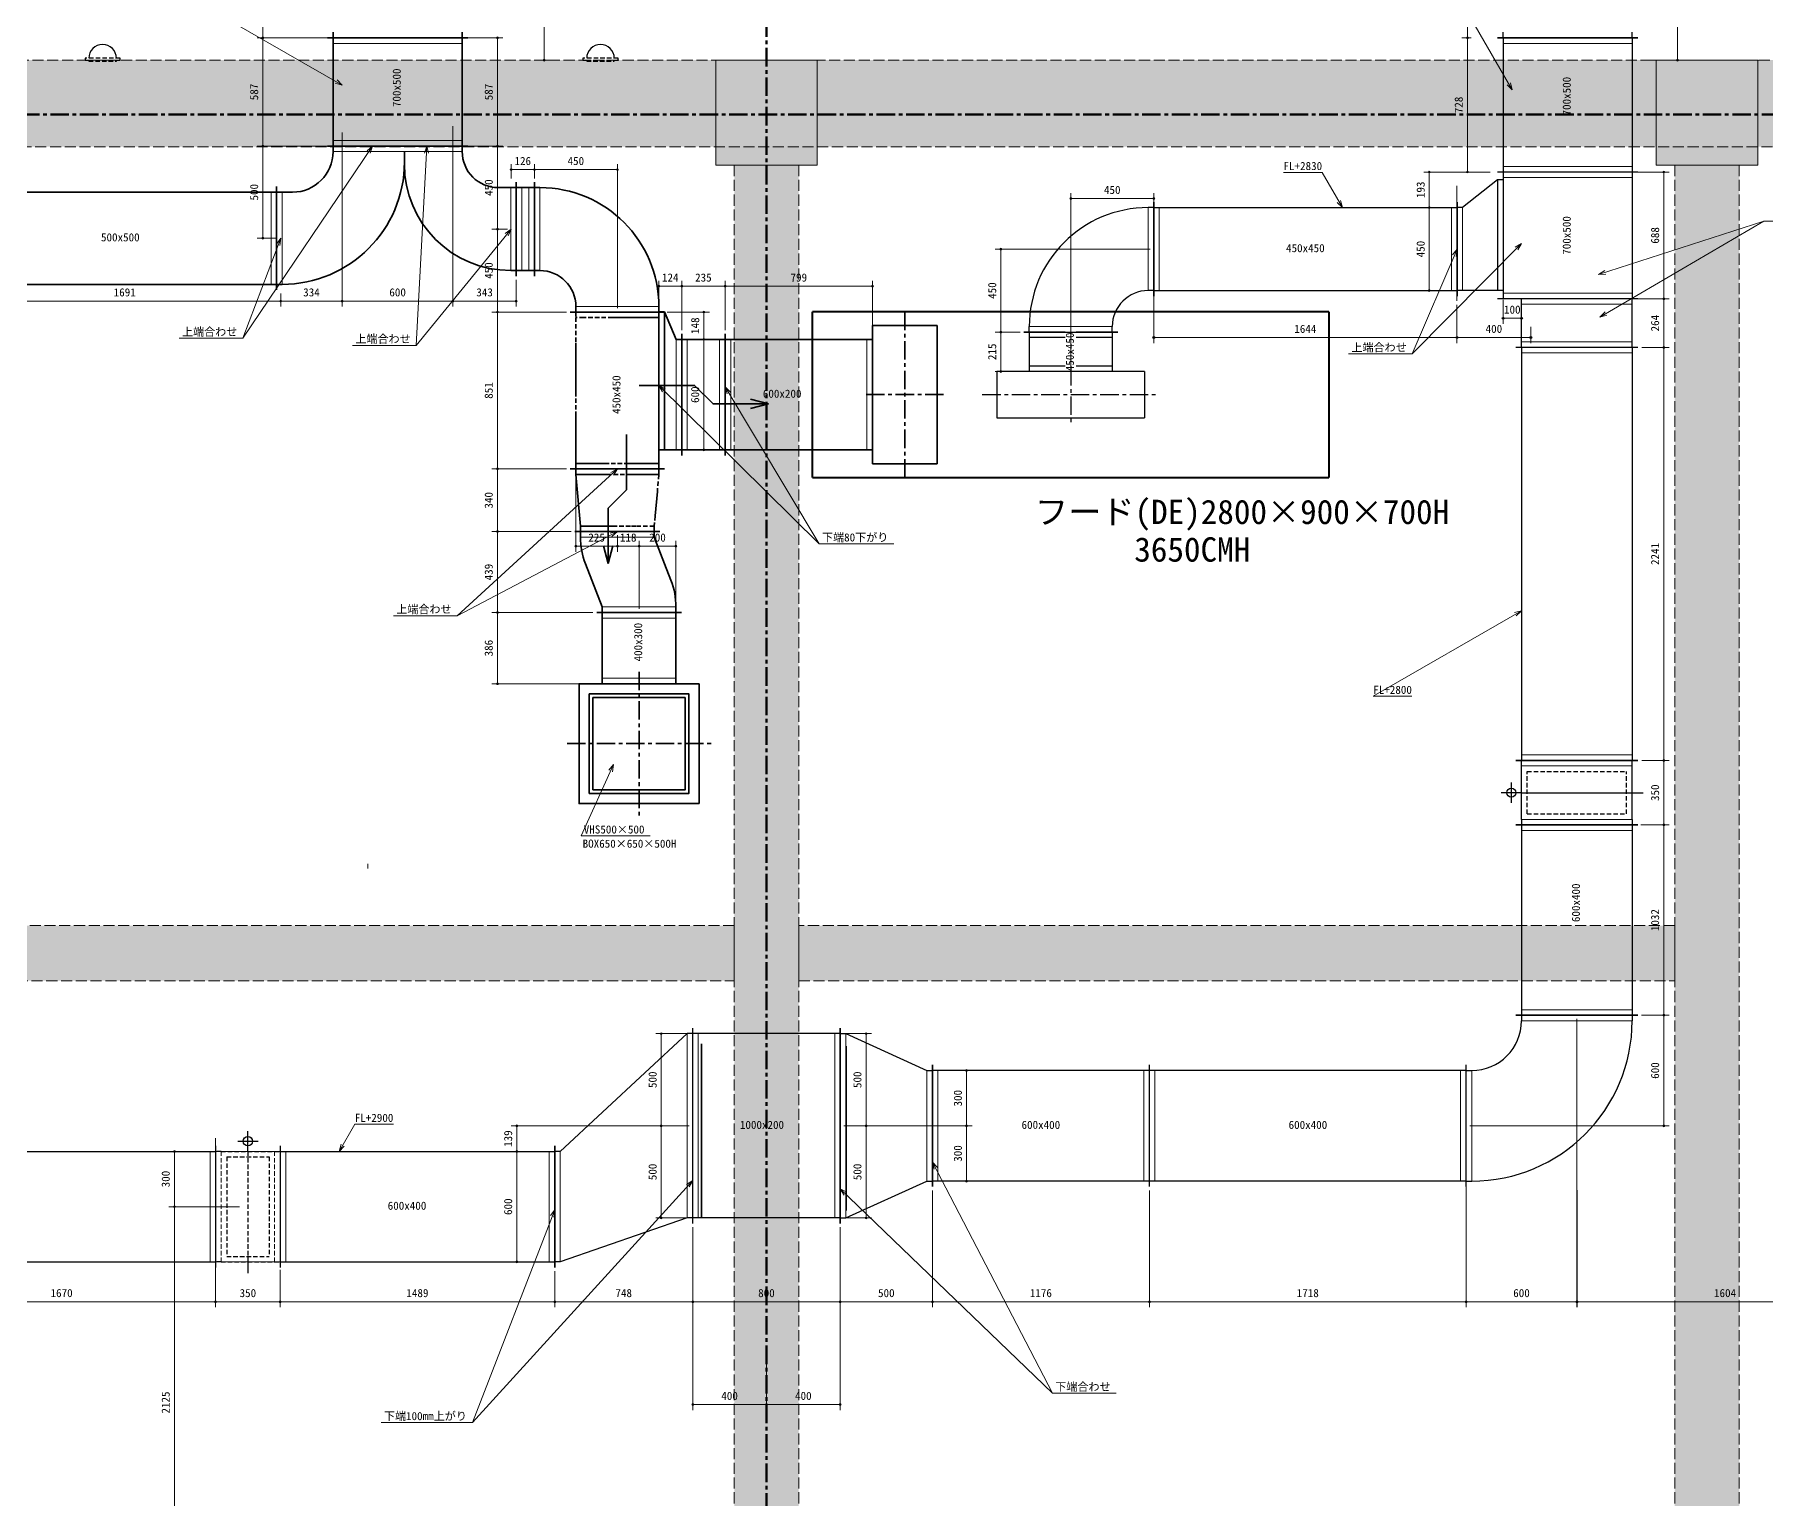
# Model space of a CAD drawing. Units: millimetres at full size, sheet at 1:20. Extents: x -22133 to 21270, y -10253 to 9090.
# Drawn here: x 1901 to 11286, y -3699 to 4242 of the extents above; entities that cross this region are included whole.
import ezdxf
from ezdxf.enums import TextEntityAlignment as Align

# ---------------------------------------------------------------- set-up
doc = ezdxf.new("R2010")
doc.units = ezdxf.units.MM
doc.header["$LTSCALE"] = 20
doc.header["$PDMODE"] = 32
doc.header["$PDSIZE"] = 10
for name, pattern in [('CHAIN1', [8, 5, -1, 1, -1]), ('DASHED1', [1.8, 1.2, -0.6]), ('DASHED3', [4, 3, -1])]:
    doc.linetypes.add(name, pattern=pattern)
for name, color, linetype, lineweight in [('0-1_階なし_梁', 9, 'DASHED3', 15), ('4-0_無題1', 134, 'Continuous', 50), ('4-1_階なし_柱', 9, 'Continuous', 15), ('4-3_間仕切り', 7, 'Continuous', 15), ('4-5_寸法', 2, 'Continuous', 30), ('4-7_ダクト－ＥＡ・角ダクト：排気', 2, 'Continuous', 30), ('4-8_ダクト－ＳＡ・角ダクト：空調（往）', 6, 'Continuous', 35), ('5-0_無題1', 5, 'Continuous', 40), ('5-1_ダクト－ＳＡ・角ダクト：空調（往）', 2, 'Continuous', 30), ('6-0_無題1', 7, 'Continuous', 15), ('6-1_ダクト－ＥＡ・角ダクト：排気', 7, 'Continuous', 15), ('8-0_無題1', 7, 'Continuous', 15)]:
    doc.layers.add(name, color=color, linetype=linetype, lineweight=lineweight)
doc.styles.add('ＭＳ ゴシック', font='')
doc.styles.get('ＭＳ ゴシック').set_extended_font_data('MS Gothic')

# ---------------------------------------------------------------- blocks, each defined once
blk = doc.blocks.new('グループ部品-2')
at = {"layer": '4-5_寸法', "color": 6, "lineweight": 35}
for q in [(4985.24, 1469.63), (5037.01, 1469.63)]:
    blk.add_line((5011.12, 1373.04), q, dxfattribs=at)
blk.add_lwpolyline([(5011.12, 1373.04), (5011.12, 1673.04), (5111.12, 1773.04), (5111.12, 2073.04)], dxfattribs=at)
blk = doc.blocks.new('グループ部品-5')
at = {"layer": '5-0_無題1'}
for p, q in [((6119.7, 1839.25), (6119.7, 2739.25)), ((8919.7, 2739.25), (6119.7, 2739.25)), ((8919.7, 2739.25), (8919.7, 1839.25)), ((6119.7, 1839.25), (8919.7, 1839.25))]:
    blk.add_line(p, q, dxfattribs=at)
blk = doc.blocks.new('グループ部品-65')
at = {"layer": '4-5_寸法', "color": 6, "lineweight": 35}
for q in [(5783.28, 2265.13), (5783.28, 2213.37)]:
    blk.add_line((5879.87, 2239.25), q, dxfattribs=at)
blk.add_lwpolyline([(5879.87, 2239.25), (5579.87, 2239.25), (5479.87, 2339.25), (5179.87, 2339.25)], dxfattribs=at)

msp = doc.modelspace()

# ---------------------------------------------------------------- linework, layer by layer
at = {"layer": '0-1_階なし_梁', "color": 7}
for points in [[(-11855.3, 3634.25), (13069.7, 3634.25), (13069.7, 4104.25), (-11855.3, 4104.25)], [(-11855.3, 3634.25), (13069.7, 3634.25), (13069.7, 4104.25), (-11855.3, 4104.25)], [(5694.7, -3965.75), (6044.7, -3965.75), (6044.7, 3534.25), (5694.7, 3534.25)], [(5694.7, -3965.75), (6044.7, -3965.75), (6044.7, 3534.25), (5694.7, 3534.25)], [(10794.7, -3965.75), (11144.7, -3965.75), (11144.7, 3534.25), (10794.7, 3534.25)], [(10794.7, -3965.75), (11144.7, -3965.75), (11144.7, 3534.25), (10794.7, 3534.25)], [(44.7, -890.75), (5694.7, -890.75), (5694.7, -590.75), (44.7, -590.75)], [(44.7, -890.75), (5694.7, -890.75), (5694.7, -590.75), (44.7, -590.75)], [(6044.7, -890.75), (10794.7, -890.75), (10794.7, -590.75), (6044.7, -590.75)], [(6044.7, -890.75), (10794.7, -890.75), (10794.7, -590.75), (6044.7, -590.75)]]:
    msp.add_lwpolyline(points, close=True, dxfattribs=at)
at = {"layer": '0-1_階なし_梁'}
for points in [[(-11855.3, 4104.25), (13069.7, 3634.25), (13069.7, 4104.25)], [(-11855.3, 4104.25), (-11855.3, 3634.25), (13069.7, 3634.25)], [(5694.7, 3534.25), (6044.7, -3965.75), (6044.7, 3534.25)], [(5694.7, 3534.25), (5694.7, -3965.75), (6044.7, -3965.75)], [(10794.7, 3534.25), (11144.7, -3965.75), (11144.7, 3534.25)], [(10794.7, 3534.25), (10794.7, -3965.75), (11144.7, -3965.75)], [(44.7, -590.75), (5694.7, -890.75), (5694.7, -590.75)], [(44.7, -590.75), (44.7, -890.75), (5694.7, -890.75)], [(6044.7, -590.75), (10794.7, -890.75), (10794.7, -590.75)], [(6044.7, -590.75), (6044.7, -890.75), (10794.7, -890.75)]]:
    msp.add_solid(points, dxfattribs=at)
at = {"layer": '4-0_無題1', "linetype": 'CHAIN1'}
for p, q in [((5869.7, 8490.14), (5869.7, -10252.91)), ((-21532.86, 3809.25), (21269.7, 3809.25))]:
    msp.add_line(p, q, dxfattribs=at)
at = {"layer": '4-1_階なし_柱', "color": 7}
for points in [[(5594.7, 3534.25), (6144.7, 3534.25), (6144.7, 4104.25), (5594.7, 4104.25)], [(5594.7, 3534.25), (6144.7, 3534.25), (6144.7, 4104.25), (5594.7, 4104.25)], [(10694.7, 3534.25), (11244.7, 3534.25), (11244.7, 4104.25), (10694.7, 4104.25)], [(10694.7, 3534.25), (11244.7, 3534.25), (11244.7, 4104.25), (10694.7, 4104.25)]]:
    msp.add_lwpolyline(points, close=True, dxfattribs=at)
at = {"layer": '4-1_階なし_柱'}
for points in [[(5594.7, 4104.25), (6144.7, 3534.25), (6144.7, 4104.25)], [(5594.7, 4104.25), (5594.7, 3534.25), (6144.7, 3534.25)], [(10694.7, 4104.25), (11244.7, 3534.25), (11244.7, 4104.25)], [(10694.7, 4104.25), (10694.7, 3534.25), (11244.7, 3534.25)]]:
    msp.add_solid(points, dxfattribs=at)
at = {"layer": '4-3_間仕切り'}
msp.add_line((3708.2, -256.25), (3708.2, -282.25), dxfattribs=at)
at = {"layer": '4-5_寸法', "linetype": 'DASHED1'}
for p, q in [((2194.65, 4104.25), (2344.65, 4104.25)), ((4894.7, 4104.25), (5044.7, 4104.25))]:
    msp.add_line(p, q, dxfattribs=at)
at = {"layer": '4-5_寸法', "color": 6, "lineweight": 35}
for p, q in [((5516.65, -2178.4), (5516.65, -1233.37)), ((6302.04, -2136.89), (6302.04, -1246.14))]:
    msp.add_line(p, q, dxfattribs=at)
at = {"layer": '4-5_寸法', "linetype": 'DASHED1'}
for points in [[(2364.65, 4114.25), (2174.65, 4114.25), (2174.65, 4104.25), (2194.65, 4104.25), (2194.65, 4099.25), (2344.65, 4099.25), (2344.65, 4104.25), (2364.65, 4104.25)], [(5064.7, 4114.25), (4874.7, 4114.25), (4874.7, 4104.25), (4894.7, 4104.25), (4894.7, 4099.25), (5044.7, 4099.25), (5044.7, 4104.25), (5064.7, 4104.25)]]:
    msp.add_lwpolyline(points, close=True, dxfattribs=at)
at = {"layer": '4-5_寸法'}
for centre in [(2269.65, 4114.25), (4969.7, 4114.25)]:
    msp.add_arc(centre, 75, 0, 180, dxfattribs=at)
at = {"layer": '4-7_ダクト－ＥＡ・角ダクト：排気', "color": 7, "lineweight": 15}
for p, q in [((9914.07, 3942.39), (9519.8, 4625.28)), ((3569.7, 3968.06), (2720.84, 4458.15)), ((4219.7, 4194.98), (3519.7, 4194.98)), ((10564.07, 4195.01), (9864.07, 4195.01)), ((3569.7, 3968.06), (3531.06, 3978.41)), ((3569.7, 3968.06), (3541.41, 3996.34)), ((9914.07, 3942.39), (9885.79, 3970.68)), ((9914.07, 3942.39), (9903.72, 3981.03)), ((4219.7, 3667.53), (3519.7, 3667.53)), ((4219.7, 3607.53), (3519.7, 3607.53)), ((8673.32, 3494.49), (8883.32, 3494.49)), ((8993.34, 3303.93), (8883.32, 3494.49)), ((10564.07, 3527.01), (9864.07, 3527.01)), ((3183.07, 2887.53), (3183.07, 3387.53)), ((3243.07, 3387.53), (3243.07, 2887.53)), ((4483.07, 3412.53), (4483.07, 2962.53)), ((4543.07, 3412.53), (4543.07, 2962.53)), ((4581.12, 3412.53), (4581.12, 2962.53)), ((4641.12, 2962.53), (4641.12, 3412.53)), ((9614.07, 3421.27), (9614.07, 2797.28)), ((10564.07, 3467.01), (9864.07, 3467.01)), ((7939.7, 3303.93), (7939.7, 2853.93)), ((7999.7, 3303.93), (7999.7, 2853.93)), ((8993.34, 3303.93), (8965.06, 3332.22)), ((8993.34, 3303.93), (8982.99, 3342.57)), ((9584.51, 3303.93), (9584.51, 2853.93)), ((9644.51, 3303.93), (9644.51, 2853.93)), ((10564.07, 2839.35), (9864.07, 2839.35)), ((5286.12, 2767.53), (4836.12, 2767.53)), ((7969.7, 2803.93), (7969.7, 2569.18)), ((9614.07, 2777.28), (9614.07, 2569.18)), ((9864.07, 2804.35), (9864.07, 2673.44)), ((10563.96, 2779.35), (9963.96, 2779.35)), ((9964.07, 2743.6), (9964.07, 2673.44)), ((7294.7, 2658.93), (7744.7, 2658.93)), ((9864.07, 2703.44), (9964.07, 2703.44)), ((10014.56, 2657.3), (10014.56, 2569.18)), ((5380.09, 2589.25), (5380.09, 1989.25)), ((5440.09, 2589.25), (5440.09, 1989.25)), ((5615.55, 2589.25), (5615.55, 1989.25)), ((5675.55, 2589.25), (5675.55, 1989.25)), ((6414.7, 2589.25), (6414.7, 1989.25)), ((9614.07, 2599.18), (7969.7, 2599.18)), ((10014.56, 2599.18), (9614.07, 2599.18)), ((10563.96, 2575.24), (9963.96, 2575.24)), ((10563.96, 2515.24), (9963.96, 2515.24)), ((5261.12, 1516.15), (4861.12, 1516.15)), ((5378.95, 1137.46), (4978.95, 1137.46)), ((5378.95, 1077.46), (4978.95, 1077.46)), ((9963.96, 1117.01), (9159.96, 652.82)), ((9963.96, 1117.01), (9925.32, 1106.66)), ((9963.96, 1117.01), (9935.68, 1088.72)), ((5378.95, 751), (4978.95, 751)), ((9159.96, 652.82), (9369.96, 652.82)), ((10563.96, 334.71), (9963.96, 334.71)), ((9963.96, 274.71), (10563.96, 274.71)), ((9963.96, -15.29), (10563.96, -15.29)), ((10563.96, -75.29), (9963.96, -75.29)), ((10563.96, -1047.49), (9963.96, -1047.49)), ((9963.96, -1107.49), (10563.96, -1107.49)), ((5439.7, -2177.49), (5439.7, -1177.49)), ((5499.7, -2177.49), (5499.7, -1177.49)), ((6239.7, -2177.49), (6239.7, -1177.49)), ((6299.7, -1177.49), (6299.7, -2177.49)), ((6739.7, -1377.49), (6739.7, -1977.49)), ((6799.7, -1977.49), (6799.7, -1377.49)), ((7915.94, -1977.49), (7915.94, -1377.49)), ((7975.94, -1977.49), (7975.94, -1377.49)), ((9633.96, -1977.49), (9633.96, -1377.49)), ((9693.96, -1977.49), (9693.96, -1377.49)), ((2882.69, -1744.67), (2882.69, -2487.36)), ((4751.66, -2416.1), (4751.66, -1816.1))]:
    msp.add_line(p, q, dxfattribs=at)
at = {"layer": '4-7_ダクト－ＥＡ・角ダクト：排気', "color": 6, "lineweight": 35}
for p, q in [((3519.7, 4224.98), (3519.7, 4254.98)), ((3519.7, 4224.98), (3519.7, 4194.98)), ((4219.7, 4224.98), (4219.7, 4254.98)), ((4219.7, 4224.98), (4219.7, 4194.98)), ((4219.7, 4224.98), (4249.7, 4224.98)), ((3519.7, 4194.98), (3519.7, 3667.53)), ((4219.7, 4194.98), (4219.7, 3667.53)), ((3519.7, 3667.53), (3519.7, 3637.53)), ((4219.7, 3667.53), (4219.7, 3637.53)), ((3519.7, 3637.53), (3489.7, 3637.53)), ((3519.7, 3637.53), (3519.7, 3607.53)), ((3906.44, 3607.53), (3906.44, 3539.16)), ((4219.7, 3637.53), (4219.7, 3607.53)), ((3183.07, 3387.53), (1574.51, 3387.53)), ((3213.07, 3387.53), (3183.07, 3387.53)), ((3213.07, 3387.53), (3243.07, 3387.53)), ((3243.07, 3387.53), (3299.7, 3387.53)), ((4483.07, 3412.53), (4414.7, 3412.53)), ((4513.07, 3412.53), (4483.07, 3412.53)), ((4513.07, 3412.53), (4543.07, 3412.53)), ((4543.07, 3412.53), (4581.12, 3412.53)), ((4581.12, 3412.53), (4611.12, 3412.53)), ((4611.12, 3412.53), (4641.12, 3412.53)), ((4513.07, 2962.53), (4483.07, 2962.53)), ((4513.07, 2962.53), (4543.07, 2962.53)), ((4543.07, 2962.53), (4581.12, 2962.53)), ((4581.12, 2962.53), (4611.12, 2962.53)), ((4611.12, 2962.53), (4611.12, 2932.53)), ((4611.12, 2962.53), (4641.12, 2962.53)), ((3183.07, 2887.53), (1574.51, 2887.53)), ((3213.07, 2887.53), (3183.07, 2887.53)), ((3213.07, 2887.53), (3243.07, 2887.53)), ((4836.12, 2737.53), (4836.12, 2767.53)), ((5286.12, 2737.53), (5286.12, 2767.53)), ((5286.12, 2739.25), (5316.12, 2739.25)), ((5286.12, 2737.53), (5286.12, 2707.53)), ((5316.12, 2739.25), (5316.12, 1989.25)), ((5286.12, 2707.53), (5059.7, 2707.53)), ((5286.12, 2707.53), (5286.12, 1916.05)), ((6794.7, 2664.25), (6794.7, 1914.25)), ((4836.12, 2569.76), (4836.12, 2303.95)), ((5410.09, 2589.25), (5440.09, 2589.25)), ((5440.09, 2589.25), (5615.55, 2589.25)), ((5615.55, 2589.25), (5645.55, 2589.25)), ((5645.55, 2589.25), (5675.55, 2589.25)), ((5675.55, 2589.25), (6414.7, 2589.25)), ((6414.7, 2589.25), (6444.7, 2589.25)), ((4836.12, 2197.95), (4836.12, 1916.05)), ((5286.12, 1989.25), (5316.12, 1989.25)), ((5316.12, 1989.25), (5380.09, 1989.25)), ((5380.09, 1989.25), (5410.09, 1989.25)), ((5410.09, 1989.25), (5440.09, 1989.25)), ((5440.09, 1989.25), (5615.55, 1989.25)), ((5615.55, 1989.25), (5645.55, 1989.25)), ((5645.55, 1989.25), (5675.55, 1989.25)), ((5675.55, 1989.25), (6414.7, 1989.25)), ((6414.7, 1989.25), (6444.7, 1989.25)), ((6444.7, 1989.25), (6444.7, 1959.25)), ((5016.7, 1916.05), (4836.12, 1916.05)), ((4836.12, 1916.05), (4836.12, 1886.05)), ((4836.12, 1886.05), (4836.12, 1856.05)), ((5286.12, 1916.05), (5122.7, 1916.05)), ((5286.12, 1916.05), (5286.12, 1886.05)), ((5286.12, 1886.05), (5286.12, 1856.05)), ((5013.2, 1856.05), (4836.12, 1856.05)), ((4836.12, 1856.05), (4861.12, 1576.15)), ((5286.12, 1856.05), (5136.7, 1856.05)), ((5286.12, 1856.05), (5285.96, 1854.25)), ((5277.92, 1764.25), (5266.02, 1630.97)), ((4861.12, 1546.15), (4831.12, 1546.15)), ((4861.12, 1576.15), (4861.12, 1546.15)), ((5031.56, 1576.15), (4861.12, 1576.15)), ((4861.12, 1546.15), (4861.12, 1516.15)), ((5052.67, 1546.15), (4861.12, 1546.15)), ((5261.12, 1546.15), (5261.12, 1516.15)), ((5351.89, 1282.07), (5261.12, 1516.15)), ((4888.18, 1371.54), (4978.95, 1137.46)), ((4978.95, 1107.46), (4978.95, 1137.46)), ((5378.95, 1107.46), (5378.95, 1137.46)), ((4978.95, 1107.46), (4978.95, 1077.46)), ((4978.95, 1077.46), (4978.95, 751)), ((5378.95, 1107.46), (5378.95, 1077.46)), ((5378.95, 1077.46), (5378.95, 751)), ((4978.95, 751), (4978.95, 721)), ((5378.95, 751), (5378.95, 721)), ((4978.95, 721), (4948.95, 721))]:
    msp.add_line(p, q, dxfattribs=at)
at = {"layer": '4-7_ダクト－ＥＡ・角ダクト：排気'}
for p, q in [((9864.07, 4225.01), (9864.07, 4255.01)), ((9864.07, 4225.01), (9864.07, 4195.01)), ((10564.07, 4225.01), (10564.07, 4255.01)), ((10564.07, 4225.01), (10594.07, 4225.01)), ((10564.07, 4225.01), (10564.07, 4195.01)), ((9864.07, 4195.01), (9864.07, 3527.01)), ((10564.07, 4195.01), (10564.07, 3527.01)), ((9864.07, 3497.01), (9834.07, 3497.01)), ((9864.07, 3527.01), (9864.07, 3497.01)), ((9864.07, 3497.01), (9864.07, 3467.01)), ((10564.07, 3527.01), (10564.07, 3497.01)), ((10564.07, 3497.01), (10564.07, 3467.01)), ((9864.07, 3453.93), (9834.07, 3453.93)), ((9834.07, 3453.93), (9834.07, 2853.93)), ((9864.07, 3467.01), (9864.07, 2839.35)), ((10564.07, 3467.01), (10564.07, 2839.35)), ((7969.7, 3303.93), (7939.7, 3303.93)), ((7969.7, 3303.93), (7999.7, 3303.93)), ((7999.7, 3303.93), (9584.51, 3303.93)), ((9584.51, 3303.93), (9614.51, 3303.93)), ((9614.51, 3333.93), (9614.51, 3313.93)), ((7969.7, 2853.93), (7939.7, 2853.93)), ((7969.7, 2853.93), (7999.7, 2853.93)), ((7999.7, 2853.93), (9584.51, 2853.93)), ((9584.51, 2853.93), (9614.51, 2853.93)), ((9614.51, 2853.93), (9614.51, 2823.93)), ((9614.51, 2843.93), (9614.51, 2823.93)), ((9864.07, 2853.93), (9834.07, 2853.93)), ((9864.07, 2839.35), (9864.07, 2809.35)), ((10564.07, 2839.35), (10564.07, 2809.35)), ((9963.96, 2779.35), (9963.96, 2799.35)), ((9963.96, 2575.24), (9963.96, 2779.35)), ((10563.96, 2779.35), (10563.96, 2799.35)), ((10563.96, 2575.24), (10563.96, 2779.35)), ((10593.96, 2809.35), (10574.07, 2809.35)), ((7294.7, 2628.93), (7294.7, 2658.93)), ((7294.7, 2628.93), (7294.7, 2598.93)), ((7744.7, 2628.93), (7744.7, 2658.93)), ((7744.7, 2628.93), (7744.7, 2598.93)), ((7489.7, 2598.93), (7294.7, 2598.93)), ((7294.7, 2598.93), (7294.7, 2444.25)), ((7744.7, 2598.93), (7549.7, 2598.93)), ((7744.7, 2598.93), (7744.7, 2444.25)), ((9963.96, 2545.24), (9963.96, 2575.24)), ((9963.96, 2545.24), (9963.96, 2515.24)), ((10563.96, 2545.24), (10563.96, 2575.24)), ((10563.96, 2545.24), (10563.96, 2515.24)), ((7489.7, 2444.25), (7294.7, 2444.25)), ((7294.7, 2444.25), (7294.7, 2414.25)), ((7744.7, 2444.25), (7549.7, 2444.25)), ((7744.7, 2444.25), (7744.7, 2414.25)), ((9963.96, 2515.24), (9963.96, 334.71)), ((10563.96, 2515.24), (10563.96, 334.71)), ((7294.7, 2414.25), (7264.7, 2414.25)), ((7744.7, 2414.25), (7294.7, 2414.25)), ((7489.7, 2414.25), (7294.7, 2414.25)), ((7919.7, 2414.25), (7919.7, 2164.25)), ((9963.96, 304.71), (9933.96, 304.71)), ((9933.96, 304.71), (10593.96, 304.71)), ((9963.96, 334.71), (9963.96, 304.71)), ((9963.96, 274.71), (9963.96, 304.71)), ((10563.96, 334.71), (10563.96, 304.71)), ((10563.96, 274.71), (10563.96, 304.71)), ((9963.96, -15.29), (9963.96, 274.71)), ((10563.96, -15.29), (10563.96, 274.71)), ((9908.96, 129.71), (9853.96, 129.71)), ((9908.96, 74.71), (9908.96, 184.71)), ((9963.96, 129.71), (10563.96, 129.71)), ((10563.96, 129.71), (10623.96, 129.71)), ((9933.96, -45.29), (10593.96, -45.29)), ((9963.96, -15.29), (9963.96, -45.29)), ((9963.96, -45.29), (9963.96, -75.29)), ((9963.96, -75.29), (9963.96, -1047.49)), ((10563.96, -15.29), (10563.96, -45.29)), ((10563.96, -45.29), (10563.96, -75.29)), ((10563.96, -75.29), (10563.96, -1047.49)), ((9963.96, -1077.49), (9933.96, -1077.49)), ((9963.96, -1047.49), (9963.96, -1077.49)), ((9963.96, -1077.49), (9963.96, -1107.49)), ((10563.96, -1047.49), (10563.96, -1077.49)), ((10563.96, -1077.49), (10563.96, -1107.49)), ((5439.7, -1177.49), (4751.66, -1816.1)), ((5469.7, -1177.49), (5439.7, -1177.49)), ((5469.7, -1177.49), (5469.7, -1147.49)), ((5499.7, -1177.49), (5469.7, -1177.49)), ((6239.7, -1177.49), (5499.7, -1177.49)), ((6269.7, -1177.49), (6239.7, -1177.49)), ((6269.7, -1177.49), (6299.7, -1177.49)), ((6299.7, -1177.49), (6739.7, -1377.49)), ((6739.7, -1377.49), (6769.7, -1377.49)), ((6769.7, -1377.49), (6769.7, -1347.49)), ((6799.7, -1377.49), (6769.7, -1377.49)), ((7915.94, -1377.49), (6799.7, -1377.49)), ((7945.94, -1377.49), (7915.94, -1377.49)), ((7945.94, -1377.49), (7945.94, -1347.49)), ((7975.94, -1377.49), (7945.94, -1377.49)), ((9633.96, -1377.49), (7975.94, -1377.49)), ((9663.96, -1377.49), (9633.96, -1377.49)), ((9663.96, -1377.49), (9693.96, -1377.49)), ((3002.69, -1761.1), (3112.69, -1761.1)), ((3057.69, -1761.1), (3057.69, -1706.1)), ((2882.69, -1786.1), (2882.69, -1806.1)), ((3232.69, -1786.1), (3232.69, -1806.1)), ((4721.66, -1816.1), (4721.66, -1786.1)), ((4751.66, -1816.1), (4721.66, -1816.1)), ((6299.7, -2177.49), (6739.7, -1977.49)), ((6739.7, -1977.49), (6769.7, -1977.49)), ((6799.7, -1977.49), (6769.7, -1977.49)), ((6769.7, -1977.49), (6769.7, -2007.49)), ((7915.94, -1977.49), (6799.7, -1977.49)), ((7945.94, -1977.49), (7915.94, -1977.49)), ((7975.94, -1977.49), (7945.94, -1977.49)), ((9633.96, -1977.49), (7975.94, -1977.49)), ((9663.96, -1977.49), (9633.96, -1977.49)), ((9663.96, -1977.49), (9693.96, -1977.49)), ((5439.7, -2177.49), (4751.66, -2416.1)), ((5469.7, -2177.49), (5439.7, -2177.49)), ((5499.7, -2177.49), (5469.7, -2177.49)), ((6239.7, -2177.49), (5499.7, -2177.49)), ((6269.7, -2177.49), (6239.7, -2177.49)), ((6269.7, -2177.49), (6299.7, -2177.49)), ((2882.69, -2426.1), (2882.69, -2446.1)), ((3057.69, -2426.1), (3057.69, -2476.1)), ((3232.69, -2426.1), (3232.69, -2446.1)), ((4751.66, -2416.1), (4721.66, -2416.1))]:
    msp.add_line(p, q, dxfattribs=at)
at = {"layer": '4-7_ダクト－ＥＡ・角ダクト：排気', "linetype": 'DASHED1'}
for p, q in [((9624.51, 3303.93), (9614.51, 3303.93)), ((9624.51, 2853.93), (9614.51, 2853.93)), ((9963.96, 2799.35), (9963.96, 2809.35)), ((10563.96, 2799.35), (10563.96, 2809.35)), ((9993.96, 244.71), (10533.96, 244.71)), ((9993.96, 14.71), (9993.96, 244.71)), ((2882.69, -1806.1), (2882.69, -2426.1)), ((2912.69, -1816.1), (2882.69, -1816.1)), ((2912.69, -1816.1), (3202.69, -1816.1)), ((2942.69, -1846.1), (3172.69, -1846.1)), ((3057.69, -1816.1), (3057.69, -1806.1)), ((3057.69, -1816.1), (3057.69, -2416.1)), ((3172.69, -1846.1), (3172.69, -2386.1)), ((3202.69, -1816.1), (3232.69, -1816.1)), ((3232.69, -1806.1), (3232.69, -2426.1)), ((2912.69, -2416.1), (2882.69, -2416.1)), ((2912.69, -2416.1), (3202.69, -2416.1)), ((3057.69, -2416.1), (3057.69, -2426.1)), ((3202.69, -2416.1), (3232.69, -2416.1))]:
    msp.add_line(p, q, dxfattribs=at)
at = {"layer": '4-7_ダクト－ＥＡ・角ダクト：排気', "color": 6, "linetype": 'DASHED1', "lineweight": 35}
for p, q in [((4836.12, 2737.53), (4836.12, 2707.53)), ((4836.12, 2707.53), (4836.12, 2569.76)), ((4836.12, 2303.95), (4836.12, 2197.95)), ((5122.7, 1916.05), (5016.7, 1916.05)), ((5122.7, 1886.05), (5016.7, 1886.05)), ((5136.7, 1856.05), (5013.2, 1856.05)), ((5285.96, 1854.25), (5277.92, 1764.25)), ((5266.02, 1630.97), (5261.12, 1576.15)), ((5261.12, 1576.15), (5261.12, 1546.15))]:
    msp.add_line(p, q, dxfattribs=at)
at = {"layer": '4-7_ダクト－ＥＡ・角ダクト：排気', "color": 6, "linetype": 'CHAIN1', "lineweight": 35}
for p, q in [((6619.7, 2739.25), (6619.7, 1839.25)), ((6409.7, 2289.25), (6829.7, 2289.25))]:
    msp.add_line(p, q, dxfattribs=at)
at = {"layer": '4-7_ダクト－ＥＡ・角ダクト：排気', "linetype": 'CHAIN1'}
for p, q in [((7519.7, 2439.25), (7519.7, 2139.25)), ((7039.7, 2289.25), (7999.7, 2289.25))]:
    msp.add_line(p, q, dxfattribs=at)
at = {"layer": '4-7_ダクト－ＥＡ・角ダクト：排気', "color": 7, "linetype": 'DASHED1', "lineweight": 15}
for p, q in [((2912.69, -1816.1), (2912.69, -2416.1)), ((3202.69, -1816.1), (3202.69, -2416.1))]:
    msp.add_line(p, q, dxfattribs=at)
at = {"layer": '4-7_ダクト－ＥＡ・角ダクト：排気', "color": 6, "lineweight": 35}
for points in [[(4249.7, 4224.98), (4219.7, 4224.98), (3519.7, 4224.98), (3489.7, 4224.98)], [(3489.7, 4224.98), (3519.7, 4224.98), (4219.7, 4224.98)], [(4249.7, 3637.53), (4219.7, 3637.53), (3519.7, 3637.53), (3489.7, 3637.53)], [(4249.7, 3637.53), (4219.7, 3637.53), (3519.7, 3637.53)], [(3213.07, 2857.53), (3213.07, 2887.53), (3213.07, 3387.53), (3213.07, 3417.53)], [(3213.07, 3417.53), (3213.07, 3387.53), (3213.07, 2887.53), (3213.07, 2857.53)], [(4513.07, 3442.53), (4513.07, 3412.53), (4513.07, 2962.53), (4513.07, 2932.53)], [(4513.07, 3442.53), (4513.07, 3412.53), (4513.07, 2962.53), (4513.07, 2932.53)], [(4611.12, 3442.53), (4611.12, 3412.53), (4611.12, 2962.53)], [(4611.12, 2932.53), (4611.12, 2962.53), (4611.12, 3412.53), (4611.12, 3442.53)], [(5316.12, 2737.53), (5286.12, 2737.53), (4836.12, 2737.53), (4806.12, 2737.53)], [(5316.12, 2737.53), (5286.12, 2737.53), (5059.7, 2737.53)], [(5316.12, 2739.25), (5380.09, 2589.25), (5410.09, 2589.25)], [(6794.7, 2664.25), (6444.7, 2664.25), (6444.7, 1914.25), (6794.7, 1914.25)], [(5410.09, 2619.25), (5410.09, 2589.25), (5410.09, 1989.25), (5410.09, 1959.25)], [(5410.09, 2619.25), (5410.09, 2589.25), (5410.09, 1989.25), (5410.09, 1959.25)], [(5645.55, 2619.25), (5645.55, 2589.25), (5645.55, 1989.25), (5645.55, 1959.25)], [(5645.55, 2619.25), (5645.55, 2589.25), (5645.55, 1989.25), (5645.55, 1959.25)], [(6444.7, 2619.25), (6444.7, 2589.25), (6444.7, 1989.25)], [(5016.7, 1886.05), (4836.12, 1886.05), (4806.12, 1886.05)], [(5016.7, 1886.05), (4836.12, 1886.05), (4806.12, 1886.05)], [(5316.12, 1886.05), (5286.12, 1886.05), (5122.7, 1886.05)], [(5316.12, 1886.05), (5286.12, 1886.05), (5122.7, 1886.05)], [(5291.12, 1546.15), (5261.12, 1546.15), (4861.12, 1546.15), (4831.12, 1546.15)], [(5408.95, 1107.46), (5378.95, 1107.46), (4978.95, 1107.46), (4948.95, 1107.46)], [(5408.95, 1107.46), (5378.95, 1107.46), (4978.95, 1107.46), (4948.95, 1107.46)], [(5408.95, 721), (5378.95, 721), (4978.95, 721)]]:
    msp.add_lwpolyline(points, dxfattribs=at)
at = {"layer": '4-7_ダクト－ＥＡ・角ダクト：排気'}
for points in [[(9834.07, 4225.01), (9864.07, 4225.01), (10564.07, 4225.01)], [(10594.07, 4225.01), (10564.07, 4225.01), (9864.07, 4225.01), (9834.07, 4225.01)], [(10594.07, 3497.01), (10564.07, 3497.01), (9864.07, 3497.01), (9834.07, 3497.01)], [(10594.07, 3497.01), (10564.07, 3497.01), (9864.07, 3497.01)], [(9834.07, 3453.93), (9644.51, 3303.93), (9624.51, 3303.93)], [(7969.7, 2823.93), (7969.7, 2853.93), (7969.7, 3303.93), (7969.7, 3333.93)], [(7969.7, 3333.93), (7969.7, 3303.93), (7969.7, 2853.93), (7969.7, 2823.93)], [(9614.51, 3333.93), (9614.51, 3303.93), (9614.51, 2853.93)], [(9834.07, 2853.93), (9644.51, 2853.93), (9624.51, 2853.93)], [(10594.07, 2809.35), (10564.07, 2809.35), (9864.07, 2809.35), (9834.07, 2809.35)], [(7264.7, 2628.93), (7294.7, 2628.93), (7744.7, 2628.93), (7774.7, 2628.93)], [(7489.7, 2628.93), (7294.7, 2628.93), (7264.7, 2628.93)], [(7774.7, 2628.93), (7744.7, 2628.93), (7549.7, 2628.93)], [(10593.96, 2545.24), (10563.96, 2545.24), (9963.96, 2545.24), (9933.96, 2545.24)], [(10593.96, 2545.24), (10563.96, 2545.24), (9963.96, 2545.24), (9933.96, 2545.24)], [(7919.7, 2414.25), (7119.7, 2414.25), (7119.7, 2164.25), (7919.7, 2164.25)], [(7774.7, 2414.25), (7744.7, 2414.25), (7549.7, 2414.25)], [(10593.96, 304.71), (10563.96, 304.71), (9963.96, 304.71)], [(9963.96, 129.71), (9933.96, 129.71), (9908.96, 129.71)], [(10593.96, -45.29), (10563.96, -45.29), (9963.96, -45.29), (9933.96, -45.29)], [(9933.96, -1077.49), (9963.96, -1077.49), (10563.96, -1077.49), (10593.96, -1077.49)], [(10593.96, -1077.49), (10563.96, -1077.49), (9963.96, -1077.49)], [(5469.7, -2207.49), (5469.7, -2177.49), (5469.7, -1177.49), (5469.7, -1147.49)], [(5469.7, -2207.49), (5469.7, -2177.49), (5469.7, -1177.49)], [(6269.7, -1147.49), (6269.7, -1177.49), (6269.7, -2177.49), (6269.7, -2207.49)], [(6269.7, -2207.49), (6269.7, -2177.49), (6269.7, -1177.49), (6269.7, -1147.49)], [(6769.7, -1347.49), (6769.7, -1377.49), (6769.7, -1977.49)], [(6769.7, -2007.49), (6769.7, -1977.49), (6769.7, -1377.49)], [(7945.94, -2007.49), (7945.94, -1977.49), (7945.94, -1377.49), (7945.94, -1347.49)], [(7945.94, -2007.49), (7945.94, -1977.49), (7945.94, -1377.49)], [(9663.96, -2007.49), (9663.96, -1977.49), (9663.96, -1377.49), (9663.96, -1347.49)], [(9663.96, -2007.49), (9663.96, -1977.49), (9663.96, -1377.49), (9663.96, -1347.49)], [(3057.69, -1806.1), (3057.69, -1786.1), (3057.69, -1761.1)], [(4721.66, -2446.1), (4721.66, -2416.1), (4721.66, -1816.1)]]:
    msp.add_lwpolyline(points, dxfattribs=at)
at = {"layer": '4-7_ダクト－ＥＡ・角ダクト：排気', "linetype": 'DASHED1'}
for points in [[(9614.51, 3313.93), (9614.51, 3303.93), (9614.51, 2853.93), (9614.51, 2843.93)], [(10574.07, 2809.35), (10563.96, 2809.35), (9963.96, 2809.35), (9933.96, 2809.35)], [(9993.96, 14.71), (10533.96, 14.71), (10533.96, 244.71)], [(2942.69, -1846.1), (2942.69, -2386.1), (3172.69, -2386.1)]]:
    msp.add_lwpolyline(points, dxfattribs=at)
at = {"layer": '4-7_ダクト－ＥＡ・角ダクト：排気', "color": 6, "linetype": 'DASHED1', "lineweight": 35}
for points in [[(5059.7, 2737.53), (5047.99, 2737.53), (4879.7, 2737.53), (4836.12, 2737.53), (4834.7, 2737.53), (4819.7, 2737.53), (4806.12, 2737.53)], [(5059.7, 2707.53), (5035.43, 2707.53), (4879.7, 2707.53), (4836.12, 2707.53)], [(5122.7, 1886.05), (5111.2, 1886.05), (5028.2, 1886.05), (5016.7, 1886.05)], [(5261.12, 1576.15), (5161.7, 1576.15), (5131.7, 1576.15), (5052.67, 1576.15), (5031.56, 1576.15)], [(5291.12, 1546.15), (5261.12, 1546.15), (5161.7, 1546.15), (5131.7, 1546.15), (5059.71, 1546.15), (5052.67, 1546.15)]]:
    msp.add_lwpolyline(points, dxfattribs=at)
at = {"layer": '4-7_ダクト－ＥＡ・角ダクト：排気'}
for centre in [(9908.96, 129.71), (3057.69, -1761.1)]:
    msp.add_circle(centre, 25, dxfattribs=at)
at = {"layer": '4-7_ダクト－ＥＡ・角ダクト：排気', "color": 6, "lineweight": 35}
for centre, radius, start, end in [((3299.7, 3607.53), 220, 270, 0), ((4414.7, 3607.53), 195, 180, 270), ((3243.07, 3550.9), 663.37, 270, 0), ((4483.07, 3539.16), 576.63, 180, 270), ((4641.12, 2767.53), 645, 0, 90), ((4641.12, 2767.53), 195, 0, 90), ((5261.12, 1516.15), 400, 180, 201.19417), ((4978.95, 1137.46), 400, 0, 21.19417)]:
    msp.add_arc(centre, radius, start, end, dxfattribs=at)
at = {"layer": '4-7_ダクト－ＥＡ・角ダクト：排気'}
for centre, radius, start, end in [((7939.7, 2658.93), 645, 90, 180), ((7939.7, 2658.93), 195, 90, 180), ((9693.96, -1107.49), 270, 270, 0), ((9693.96, -1107.49), 870, 270, 0)]:
    msp.add_arc(centre, radius, start, end, dxfattribs=at)
at = {"layer": '4-7_ダクト－ＥＡ・角ダクト：排気', "color": 7}
for p in [(9864.07, 2703.44), (9964.07, 2703.44), (7969.7, 2599.18), (9614.07, 2599.18), (10014.56, 2599.18)]:
    msp.add_point(p, dxfattribs=at)
at = {"layer": '4-8_ダクト－ＳＡ・角ダクト：空調（往）', "linetype": 'CHAIN1'}
for p, q in [((5178.95, 786), (5178.95, 6)), ((4788.95, 396), (5568.95, 396))]:
    msp.add_line(p, q, dxfattribs=at)
at = {"layer": '4-8_ダクト－ＳＡ・角ダクト：空調（往）'}
msp.add_line((5503.95, 721), (5503.95, 71), dxfattribs=at)
msp.add_lwpolyline([(5503.95, 721), (4853.95, 721), (4853.95, 71), (5503.95, 71)], dxfattribs=at)
at = {"layer": '5-0_無題1', "color": 6, "lineweight": 35}
for points in [[(4908.95, 666), (5448.95, 666), (5448.95, 126), (4908.95, 126)], [(5428.95, 646), (5428.95, 146), (4928.95, 146), (4928.95, 646)]]:
    msp.add_lwpolyline(points, close=True, dxfattribs=at)
at = {"layer": '5-1_ダクト－ＳＡ・角ダクト：空調（往）', "color": 7, "lineweight": 15}
for p, q in [((3552.3, -1816.1), (3637.06, -1669.29)), ((3637.06, -1669.29), (3847.06, -1669.29)), ((3552.3, -1816.1), (3562.66, -1777.47)), ((2852.69, -1816.1), (2852.69, -2416.1)), ((3262.69, -1816.1), (3262.69, -2416.1)), ((3552.3, -1816.1), (3580.59, -1787.82)), ((4691.66, -1816.1), (4691.66, -2416.1))]:
    msp.add_line(p, q, dxfattribs=at)
at = {"layer": '5-1_ダクト－ＳＡ・角ダクト：空調（往）'}
for p, q in [((1242.69, -1816.1), (2852.69, -1816.1)), ((2852.69, -1816.1), (2882.69, -1816.1)), ((3232.69, -1816.1), (3262.69, -1816.1)), ((3262.69, -1816.1), (4691.66, -1816.1)), ((4691.66, -1816.1), (4721.66, -1816.1)), ((1242.69, -2416.1), (2852.69, -2416.1)), ((2852.69, -2416.1), (2882.69, -2416.1)), ((2882.69, -2416.1), (2882.69, -2446.1)), ((3232.69, -2416.1), (3262.69, -2416.1)), ((3262.69, -2416.1), (4691.66, -2416.1)), ((4691.66, -2416.1), (4721.66, -2416.1)), ((4721.66, -2416.1), (4721.66, -2446.1))]:
    msp.add_line(p, q, dxfattribs=at)
for points in [[(2882.69, -1786.1), (2882.69, -1816.1), (2882.69, -2416.1)], [(3232.69, -1786.1), (3232.69, -1816.1), (3232.69, -2416.1), (3232.69, -2446.1)], [(4721.66, -1786.1), (4721.66, -1816.1), (4721.66, -2416.1)]]:
    msp.add_lwpolyline(points, dxfattribs=at)
at = {"layer": '6-0_無題1'}
for p, q in [((3138.59, 4224.98), (3138.59, 4824.98)), ((9670.37, 4225.01), (9670.37, 4825.01)), ((4664.05, 4524.98), (4664.05, 4104.25)), ((10810.49, 4525.01), (10810.49, 4104.25)), ((3519.7, 4224.98), (3108.59, 4224.98)), ((3196.05, 4224.98), (3108.59, 4224.98)), ((3138.59, 4224.98), (3138.59, 3637.53)), ((4219.7, 4224.98), (4440.54, 4224.98)), ((4410.54, 4224.98), (4410.54, 3637.53)), ((9690.83, 4225.01), (9640.37, 4225.01)), ((9690.3, 4225.01), (9640.37, 4225.01)), ((9670.37, 4225.01), (9670.37, 3497.01)), ((4623.63, 4104.25), (4694.05, 4104.25)), ((10668.13, 4104.25), (10840.49, 4104.25)), ((3569.7, 3711.61), (3569.7, 2767.12)), ((4169.7, 3745.6), (4169.7, 2767.12)), ((3519.7, 3637.53), (3108.59, 3637.53)), ((3138.59, 3637.53), (3138.59, 3137.53)), ((4204.7, 3637.53), (4440.54, 3637.53)), ((4410.54, 3637.53), (4410.54, 3187.53)), ((4485.44, 3462.53), (4485.44, 3539.79)), ((4485.44, 3509.79), (4611.12, 3509.79)), ((4611.12, 3462.53), (4611.12, 3539.79)), ((4611.12, 3509.79), (5061.12, 3509.79)), ((5061.12, 2757.53), (5061.12, 3539.79)), ((9793.62, 3497.01), (9434.04, 3497.01)), ((9464.04, 3497.01), (9464.04, 3303.93)), ((9690.83, 3497.01), (9640.37, 3497.01)), ((10564.07, 3497.01), (10765.15, 3497.01)), ((10735.15, 3497.01), (10735.15, 2809.35)), ((7519.7, 2434.25), (7519.7, 3382.62)), ((7969.7, 2652.8), (7969.7, 3382.62)), ((7969.7, 3352.62), (7519.7, 3352.62)), ((9497.47, 3303.93), (9434.04, 3303.93)), ((9464.04, 3303.93), (9464.04, 2853.93)), ((3215.44, 3137.53), (3108.59, 3137.53)), ((4465.44, 3187.53), (4380.54, 3187.53)), ((4421.22, 3187.53), (4380.54, 3187.53)), ((4410.54, 3187.53), (4410.54, 2737.53)), ((7949.7, 3078.93), (7110.65, 3078.93)), ((7140.65, 2628.93), (7140.65, 3078.93)), ((4513.07, 2912.53), (4513.07, 2767.12)), ((3235.44, 2837.53), (3235.44, 2767.12)), ((3235.44, 2837.53), (3235.44, 2767.12)), ((5286.12, 2599.07), (5286.12, 2907.35)), ((5286.12, 2877.35), (5410.09, 2877.35)), ((5410.09, 2639.25), (5410.09, 2907.35)), ((5410.09, 2877.35), (5645.55, 2877.35)), ((5645.55, 2639.25), (5645.55, 2907.35)), ((5645.55, 2877.35), (6444.7, 2877.35)), ((6444.7, 2639.25), (6444.7, 2907.35)), ((9488.03, 2853.93), (9434.04, 2853.93)), ((3235.44, 2797.12), (1544.51, 2797.12)), ((3235.44, 2797.12), (3569.7, 2797.12)), ((3569.7, 2797.12), (4169.7, 2797.12)), ((4169.7, 2797.12), (4513.07, 2797.12)), ((4786.12, 2737.53), (4380.54, 2737.53)), ((4437.27, 2737.53), (4380.54, 2737.53)), ((4410.54, 2737.53), (4410.54, 1886.05)), ((5331.88, 2737.53), (5559.87, 2737.53)), ((5529.87, 2737.53), (5529.87, 2589.25)), ((10564.07, 2809.35), (10765.15, 2809.35)), ((10735.15, 2809.35), (10735.15, 2545.24)), ((7244.7, 2628.93), (7110.65, 2628.93)), ((7130.65, 2628.93), (7170.65, 2628.93)), ((7140.65, 2414.25), (7140.65, 2628.93)), ((5507.39, 2589.25), (5559.87, 2589.25)), ((5529.87, 2589.25), (5529.87, 1989.25)), ((10615.94, 2545.24), (10765.15, 2545.24)), ((10735.15, 2545.24), (10735.15, 304.71)), ((7244.7, 2414.25), (7110.65, 2414.25)), ((5547.82, 1989.25), (5499.87, 1989.25)), ((4786.12, 1886.05), (4380.54, 1886.05)), ((4657.67, 1886.05), (4380.54, 1886.05)), ((4410.54, 1886.05), (4410.54, 1546.15)), ((4836.12, 1943.27), (4836.12, 1436.76)), ((4811.12, 1546.15), (4380.54, 1546.15)), ((4410.54, 1546.15), (4410.54, 1107.46)), ((5061.12, 1526.15), (5061.12, 1436.76)), ((4836.12, 1466.76), (5061.12, 1466.76)), ((5061.12, 1456.76), (5061.12, 1496.76)), ((5061.12, 1466.76), (5178.95, 1466.76)), ((5178.95, 1127.46), (5178.95, 1496.76)), ((5178.95, 1415.02), (5178.95, 1496.76)), ((5378.95, 1466.76), (5178.95, 1466.76)), ((5378.95, 1056.32), (5378.95, 1496.76)), ((4928.95, 1107.46), (4380.54, 1107.46)), ((4410.54, 1107.46), (4410.54, 721)), ((4928.95, 721), (4380.54, 721)), ((10615.94, 304.71), (10765.15, 304.71)), ((10735.15, 304.71), (10735.15, -45.29)), ((10610.73, -45.29), (10765.15, -45.29)), ((10735.15, -45.29), (10735.15, -1077.49)), ((10263.96, -1097.49), (10263.96, -2661.93)), ((10613.96, -1077.49), (10765.15, -1077.49)), ((10710.55, -1077.49), (10765.15, -1077.49)), ((10735.15, -1077.49), (10735.15, -1677.49)), ((5541.67, -1177.49), (5269.26, -1177.49)), ((5299.26, -1177.49), (5299.26, -1677.49)), ((6235.35, -1177.49), (6439.8, -1177.49)), ((6409.8, -1177.49), (6409.8, -1677.49)), ((6864.01, -1377.49), (6984.45, -1377.49)), ((6954.45, -1677.49), (6954.45, -1377.49)), ((5269.26, -1677.49), (4485.79, -1677.49)), ((4515.79, -1677.49), (4515.79, -1816.1)), ((5449.7, -1677.49), (5269.26, -1677.49)), ((5299.26, -1677.49), (5299.26, -2177.49)), ((6289.7, -1677.49), (6439.8, -1677.49)), ((6409.8, -1677.49), (6409.8, -2177.49)), ((6439.8, -1677.49), (6984.45, -1677.49)), ((6954.45, -1977.49), (6954.45, -1677.49)), ((9683.96, -1677.49), (10765.15, -1677.49)), ((2768.2, -1816.1), (4545.79, -1816.1)), ((4515.79, -1816.1), (4515.79, -2416.1)), ((6769.7, -2027.49), (6769.7, -2661.93)), ((6969.73, -1977.49), (6924.45, -1977.49)), ((7945.94, -2027.49), (7945.94, -2661.93)), ((9663.96, -1997.49), (9663.96, -2661.93)), ((5566.21, -2177.49), (5269.26, -2177.49)), ((5469.7, -2227.49), (5469.7, -2661.93)), ((6235.35, -2177.49), (6439.8, -2177.49)), ((6269.7, -2227.49), (6269.7, -2661.93)), ((2707.79, -2416.1), (4545.79, -2416.1)), ((2882.69, -2466.1), (2882.69, -2661.93)), ((3232.69, -2457.95), (3232.69, -2661.93)), ((4721.66, -2466.1), (4721.66, -2661.93)), ((5469.7, -2526.39), (5469.7, -2661.93)), ((2882.69, -2631.93), (1212.69, -2631.93)), ((3232.69, -2631.93), (2882.69, -2631.93)), ((4721.66, -2631.93), (3232.69, -2631.93)), ((5469.7, -2631.93), (4721.66, -2631.93)), ((6269.7, -2631.93), (5469.7, -2631.93)), ((6769.7, -2631.93), (6269.7, -2631.93)), ((7945.94, -2631.93), (6769.7, -2631.93)), ((9663.96, -2631.93), (7945.94, -2631.93)), ((10263.96, -2631.93), (9663.96, -2631.93))]:
    msp.add_line(p, q, dxfattribs=at)
for p in [(3138.59, 4224.98), (4410.54, 4224.98), (9670.37, 4225.01), (4664.05, 4104.25), (10810.49, 4104.25), (3138.59, 3637.53), (4410.54, 3637.53), (4485.44, 3509.79), (4611.12, 3509.79), (5061.12, 3509.79), (9464.04, 3497.01), (9670.37, 3497.01), (10735.15, 3497.01), (7519.7, 3352.62), (7969.7, 3352.62), (9464.04, 3303.93), (4410.54, 3187.53), (3138.59, 3137.53), (7140.65, 3078.93), (5286.12, 2877.35), (5410.09, 2877.35), (5645.55, 2877.35), (6444.7, 2877.35), (9464.04, 2853.93), (3235.44, 2797.12), (3569.7, 2797.12), (4169.7, 2797.12), (4410.54, 2737.53), (4513.07, 2797.12), (5529.87, 2737.53), (10735.15, 2809.35), (7140.65, 2628.93), (5529.87, 2589.25), (10735.15, 2545.24), (7140.65, 2414.25), (5529.87, 1989.25), (4410.54, 1886.05), (4410.54, 1546.15), (4836.12, 1466.76), (5061.12, 1466.76), (5178.95, 1466.76), (5378.95, 1466.76), (4410.54, 1107.46), (4410.54, 721), (10735.15, 304.71), (10735.15, -45.29), (10735.15, -1077.49), (5299.26, -1177.49), (6409.8, -1177.49), (6954.45, -1377.49), (4515.79, -1677.49), (5299.26, -1677.49), (6409.8, -1677.49), (6954.45, -1677.49), (10735.15, -1677.49), (4515.79, -1816.1), (6954.45, -1977.49), (5299.26, -2177.49), (6409.8, -2177.49), (4515.79, -2416.1), (2882.69, -2631.93), (3232.69, -2631.93), (4721.66, -2631.93), (5469.7, -2631.93), (6269.7, -2631.93), (6769.7, -2631.93), (7945.94, -2631.93), (9663.96, -2631.93), (10263.96, -2631.93)]:
    msp.add_point(p, dxfattribs=at)
at = {"layer": '6-1_ダクト－ＥＡ・角ダクト：排気'}
for p, q in [((2706.4, -1816.1), (2629.03, -1816.1)), ((2659.03, -1816.1), (2659.03, -2116.1)), ((10265.94, -2027.34), (10265.94, -2661.93)), ((3012.69, -2116.1), (2629.03, -2116.1)), ((2800.86, -2116.1), (2629.03, -2116.1)), ((2659.03, -2116.1), (2659.03, -4240.75)), ((5469.7, -2546.39), (5469.7, -3219.55)), ((6269.7, -2535.83), (6269.7, -3219.55)), ((10265.94, -2631.93), (11869.7, -2631.93)), ((5869.7, -2924.02), (5869.7, -3219.55)), ((5869.7, -3091.78), (5869.7, -3219.55)), ((5869.7, -3189.55), (5469.7, -3189.55)), ((5869.7, -3189.55), (6269.7, -3189.55))]:
    msp.add_line(p, q, dxfattribs=at)
for p in [(2659.03, -1816.1), (2659.03, -2116.1), (10265.94, -2631.93), (5469.7, -3189.55), (5869.7, -3189.55), (6269.7, -3189.55)]:
    msp.add_point(p, dxfattribs=at)
at = {"layer": '8-0_無題1'}
for p, q in [((3733.96, 3637.53), (3030.58, 2594.77)), ((3733.96, 3637.53), (3703.78, 3611.29)), ((3733.96, 3637.53), (3720.94, 3599.71)), ((4028.31, 3637.53), (3970.57, 2556.27)), ((4028.31, 3637.53), (4015.91, 3599.5)), ((4028.31, 3637.53), (4036.59, 3598.4)), ((10382.07, 2941.25), (11277.15, 3229.98)), ((10388.49, 2710.26), (11277.15, 3229.98)), ((11277.15, 3229.98), (11742.15, 3229.98)), ((3235.44, 3137.53), (3030.58, 2594.77)), ((3235.44, 3137.53), (3212.11, 3105.04)), ((3235.44, 3137.53), (3231.48, 3097.73)), ((4485.44, 3187.53), (3970.57, 2556.27)), ((4485.44, 3187.53), (4453, 3164.13)), ((4485.44, 3187.53), (4469.04, 3151.05)), ((9964.51, 3109.68), (9371.5, 2509.75)), ((9964.51, 3109.68), (9929.99, 3089.48)), ((9964.51, 3109.68), (9944.72, 3074.92)), ((9614.51, 3078.93), (9371.5, 2509.75)), ((9614.51, 3078.93), (9589.82, 3047.46)), ((9614.51, 3078.93), (9608.86, 3039.33)), ((10382.07, 2941.25), (10415.67, 2962.96)), ((10382.07, 2941.25), (10422.02, 2943.26)), ((10388.49, 2710.26), (10416.62, 2738.7)), ((10388.49, 2710.26), (10427.07, 2720.83)), ((3030.58, 2594.77), (2685.58, 2594.77)), ((3970.57, 2556.27), (3625.57, 2556.27)), ((9371.5, 2509.75), (9026.5, 2509.75)), ((5286.12, 2339.25), (6155.72, 1479.53)), ((5286.12, 2339.25), (5320.88, 2319.45)), ((5286.12, 2339.25), (5306.32, 2304.72)), ((5645.55, 2331.3), (6155.72, 1479.53)), ((5645.55, 2331.3), (5674.28, 2303.47)), ((5645.55, 2331.3), (5656.52, 2292.83)), ((5061.12, 1886.05), (4192.33, 1089.74)), ((5061.12, 1886.05), (5025.65, 1867.58)), ((5061.12, 1886.05), (5039.64, 1852.31)), ((5061.12, 1546.15), (4192.33, 1089.74)), ((5061.12, 1546.15), (5022.11, 1537.34)), ((5061.12, 1546.15), (5031.73, 1519.01)), ((6155.72, 1479.53), (6560.72, 1479.53)), ((4192.33, 1089.74), (3847.33, 1089.74)), ((5040.49, 283.29), (4864.04, -104.9)), ((5040.49, 283.29), (5015.07, 252.4)), ((5040.49, 283.29), (5033.92, 243.83)), ((4864.04, -104.9), (5239.04, -104.9)), ((6769.7, -1874.2), (7420.94, -3128.59)), ((6769.7, -1874.2), (6796.69, -1903.72)), ((6769.7, -1874.2), (6778.31, -1913.26)), ((5469.7, -1973.65), (4275.34, -3287.4)), ((5469.7, -1973.65), (5436.04, -1995.28)), ((5469.7, -1973.65), (5451.37, -2009.21)), ((6269.7, -2018.57), (7420.94, -3128.59)), ((6269.7, -2018.57), (6304.7, -2037.93)), ((6269.7, -2018.57), (6290.32, -2052.84)), ((4721.66, -2132.46), (4275.34, -3287.4)), ((4721.66, -2132.46), (4698.08, -2164.77)), ((4721.66, -2132.46), (4717.39, -2172.23)), ((7420.94, -3128.59), (7765.94, -3128.59)), ((4275.34, -3287.4), (3780.34, -3287.4))]:
    msp.add_line(p, q, dxfattribs=at)

# ---------------------------------------------------------------- block references
at = {"layer": '4-5_寸法'}
for name in ['グループ部品-65', 'グループ部品-2']:
    msp.add_blockref(name, (0, 0), dxfattribs=at)
at = {"layer": '5-0_無題1'}
msp.add_blockref('グループ部品-5', (0, 0), dxfattribs=at)

# ---------------------------------------------------------------- texts
at = {"layer": '4-5_寸法', "color": 7, "style": 'ＭＳ ゴシック'}
for s, p in [('フード(DE)2800×900×700H', (7325.41, 1547.67)), ('      3650CMH', (7325.41, 1343.67))]:
    msp.add_text(s, height=132, dxfattribs=at).set_placement(p, align=Align.BOTTOM_LEFT)
at = {"layer": '4-7_ダクト－ＥＡ・角ダクト：排気', "color": 7, "style": 'ＭＳ ゴシック'}
for s, p in [('700x500', (3899.7, 3849.15)), ('700x500', (10244.07, 3803.84)), ('700x500', (10244.07, 3048.18)), ('450x450', (7549.7, 2416.59)), ('450x450', (5091.12, 2184.25)), ('400x300', (5208.95, 841.77)), ('600x400', (10293.96, -572.25))]:
    msp.add_text(s, height=43.99, rotation=90, dxfattribs=at).set_placement(p, align=Align.BOTTOM_LEFT)
for s, p in [('FL+2830', (8673.32, 3494.49)), ('500x500', (2261.21, 3107.53)), ('450x450', (8687.11, 3048.93)), ('100', (9869.07, 2715.44)), ('1644', (8731.88, 2611.18)), ('400', (9769.32, 2611.18)), ('600x200', (5850.06, 2259.25)), ('FL+2800', (9159.96, 652.82)), ('1000x200', (5725.56, -1707.49)), ('600x400', (7252.82, -1707.49)), ('600x400', (8700.94, -1707.49))]:
    msp.add_text(s, height=43.99, dxfattribs=at).set_placement(p, align=Align.BOTTOM_LEFT)
at = {"layer": '5-1_ダクト－ＳＡ・角ダクト：空調（往）', "color": 7, "style": 'ＭＳ ゴシック'}
for s, p in [('FL+2900', (3637.06, -1669.29)), ('600x400', (3815.87, -2146.1))]:
    msp.add_text(s, height=43.99, dxfattribs=at).set_placement(p, align=Align.BOTTOM_LEFT)
at = {"layer": '6-0_無題1', "style": 'ＭＳ ゴシック'}
for s, p in [('587', (3126.59, 3886.26)), ('587', (4398.54, 3886.26)), ('728', (9658.37, 3816.01)), ('500', (3126.59, 3342.53)), ('450', (4398.54, 3367.53)), ('193', (9452.04, 3355.47)), ('688', (10723.15, 3108.18)), ('450', (9452.04, 3033.93)), ('450', (4398.54, 2917.53)), ('450', (7128.65, 2808.93)), ('148', (5517.87, 2618.39)), ('264', (10723.15, 2632.3)), ('215', (7128.65, 2476.59)), ('851', (4398.54, 2266.79)), ('600', (5517.87, 2244.25)), ('340', (4398.54, 1671.1)), ('2241', (10723.15, 1364.97)), ('439', (4398.54, 1281.8)), ('386', (4398.54, 869.23)), ('350', (10723.15, 84.71)), ('1032', (10723.15, -621.39)), ('500', (5287.26, -1472.49)), ('500', (6397.8, -1472.49)), ('600', (10723.15, -1422.49)), ('300', (6942.45, -1572.49)), ('139', (4503.79, -1791.8)), ('300', (6942.45, -1872.49)), ('500', (5287.26, -1972.49)), ('500', (6397.8, -1972.49)), ('600', (4503.79, -2161.1))]:
    msp.add_text(s, height=43.99, rotation=90, dxfattribs=at).set_placement(p, align=Align.BOTTOM_LEFT)
for s, p in [('126', (4503.28, 3521.79)), ('450', (4791.12, 3521.79)), ('450', (7699.7, 3364.62)), ('124', (5303.11, 2889.35)), ('235', (5482.82, 2889.35)), ('799', (6000.12, 2889.35)), ('1691', (2329.98, 2809.12)), ('334', (3357.57, 2809.12)), ('600', (3824.7, 2809.12)), ('343', (4296.38, 2809.12)), ('225', (4903.62, 1478.76)), ('118', (5075.03, 1478.76)), ('200', (5233.95, 1478.76)), ('1670', (1987.69, -2619.93)), ('350', (3012.69, -2619.93)), ('1489', (3917.17, -2619.93)), ('748', (5050.68, -2619.93)), ('800', (5824.7, -2619.93)), ('500', (6474.7, -2619.93)), ('1176', (7297.82, -2619.93)), ('1718', (8744.95, -2619.93)), ('600', (9918.96, -2619.93))]:
    msp.add_text(s, height=43.99, dxfattribs=at).set_placement(p, align=Align.BOTTOM_LEFT)
at = {"layer": '6-1_ダクト－ＥＡ・角ダクト：排気', "style": 'ＭＳ ゴシック'}
for s, p in [('300', (2647.03, -2011.1)), ('2125', (2647.03, -3238.43))]:
    msp.add_text(s, height=43.99, rotation=90, dxfattribs=at).set_placement(p, align=Align.BOTTOM_LEFT)
for s, p in [('1604', (11007.82, -2619.93)), ('400', (5624.7, -3177.55)), ('400', (6024.7, -3177.55))]:
    msp.add_text(s, height=43.99, dxfattribs=at).set_placement(p, align=Align.BOTTOM_LEFT)
at = {"layer": '8-0_無題1', "style": 'ＭＳ ゴシック'}
for s, p in [('上端合わせ', (2700.58, 2594.77)), ('上端合わせ', (3640.57, 2556.27)), ('上端合わせ', (9041.5, 2509.75)), ('下端80下がり', (6170.72, 1479.53)), ('上端合わせ', (3862.33, 1089.74)), ('VHS500×500', (4879.04, -104.9)), ('BOX650×650×500H', (4872.86, -181.9)), ('下端合わせ', (7435.94, -3128.59)), ('下端100㎜上がり', (3795.34, -3287.4))]:
    msp.add_text(s, height=43.99, dxfattribs=at).set_placement(p, align=Align.BOTTOM_LEFT)

doc.saveas('drawing.dxf')
